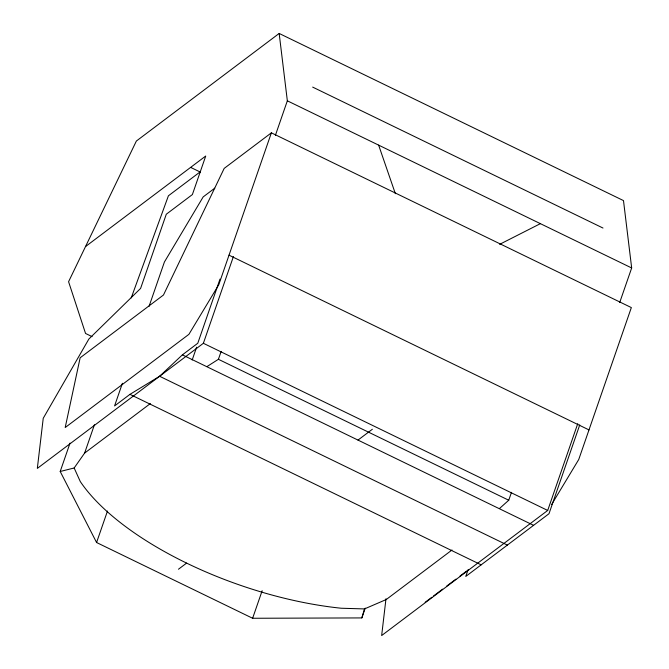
<?xml version="1.0" encoding="UTF-8"?>
<svg xmlns="http://www.w3.org/2000/svg" width="669" height="669" viewBox="0 0 669 669"><rect width="100%" height="100%" fill="white"/><g stroke="black" fill="none" stroke-linecap="round" stroke-linejoin="round"><path stroke-width="1" d="M385.988 598.73L381.656 635.55L547.702 510.447L577.74 423.703M70.036 443.079L60.202 471.486L96.579 542.517L252.623 618.265L361.845 617.922L364.488 608.924L386.256 599.524L452.001 549.993M60.202 471.486L74.159 467.982L84.612 453.097L94.454 424.69M122.41 383.278L114.558 405.949L129.953 394.359L159.607 376.271L182.394 354.846L197.781 343.247L220.001 279.082M149.045 306.369L164.407 262.005L203.184 196.903L214.774 188.173M96.579 542.517L107.483 511.049M192.179 360.006L196.619 347.186M271.38 132.838L218.771 284.768L188.909 334.333L65.194 427.541L80.146 357.79L163.479 295.004L224.182 168.404L271.38 132.838L631.344 307.581L578.735 459.511L551.54 504.652M85.498 246.593L205.734 156.011L192.379 194.57L166.288 214.231L140.599 288.414L88.877 339.024L43.234 418.284L37.33 468.4L203.376 343.289L233.414 256.553M275.402 135.314L287.344 100.81L279.165 33.45L136.367 141.042L68.581 281.716L85.548 333.455L92.113 336.632M207.005 366.57L218.412 359.295L221.146 351.409M252.623 618.265L262.156 590.727M361.845 617.922L365.232 608.121M468.149 569.545L465.758 576.444L548.99 513.733L579.747 424.899M499.509 508.507L508.741 500.236L511.476 492.342M619.72 302.463L631.67 267.968L623.491 200.6L279.165 33.45M131.224 297.914L168.412 195.791L200.098 171.916M84.612 453.097L150.366 403.558M178.464 569.235L186.601 563.106M357.999 440.085L372.349 429.272M425.158 602.284L431.806 597.283M433.462 596.029L442.594 589.155M446.75 586.027L455.882 579.145M460.029 576.017L466.669 571.008M499.634 244.344L540.385 223.655M364.488 608.924L341.282 608.238A211.713 89.136 19.1 0 1 80.28 481.538L74.159 467.982M312.666 87.104L602.995 228.045M287.344 100.81L631.67 267.968M190.782 167.459L200.165 172.008M229.015 255.165L588.979 429.908M203.376 343.289L547.702 510.447M218.412 359.295L508.741 500.236M182.394 354.846L533.594 525.332M159.607 376.271L507.37 545.093M129.953 394.359L481.153 564.845M378.629 145.123L395.371 193.701"/></g></svg>
